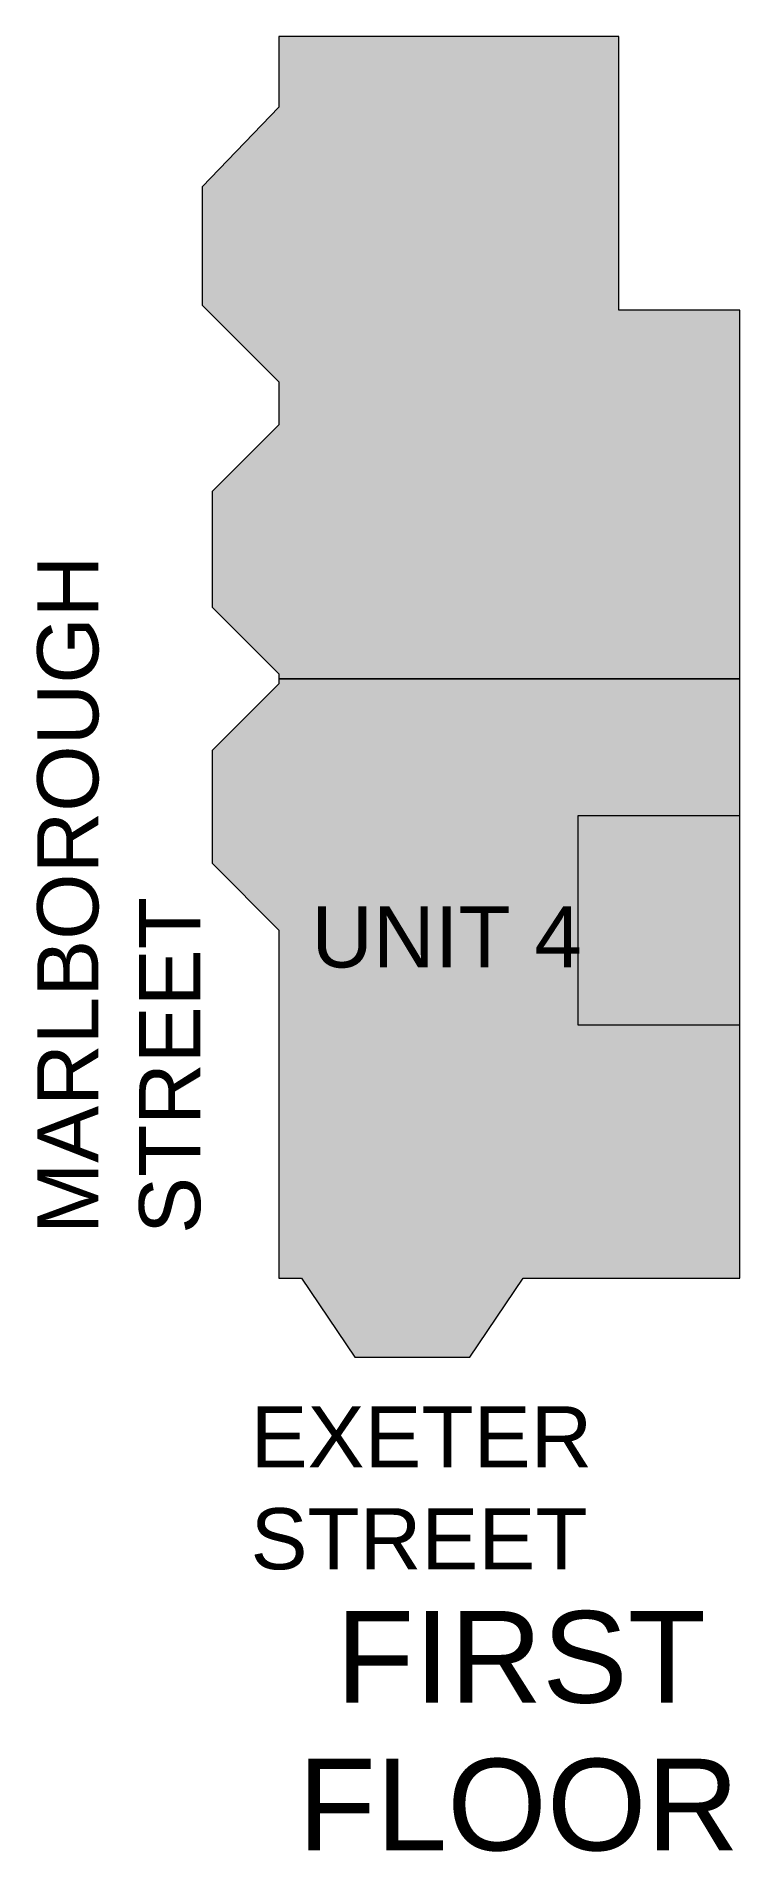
# Model space of a CAD drawing. Header units: inches. Extents: x 244 to 1315, y -3940 to 1078.
# Drawn here: x 763 to 1315, y -347 to 1078 of the extents above.
import ezdxf

# ---------------------------------------------------------------- set-up
doc = ezdxf.new("R2010")
doc.units = ezdxf.units.IN
doc.header["$MEASUREMENT"] = 0
for name, color, linetype, lineweight in [('A-DETL', 90, 'Continuous', 40), ('A-DETL-GENF', 92, 'Continuous', 9), ('G-ANNO-TEXT', 231, 'Continuous', 9)]:
    doc.layers.add(name, color=color, linetype=linetype, lineweight=lineweight)
doc.styles.add('Arial', font='arial.ttf', dxfattribs={"height": 48})
doc.styles.add('Arial_1', font='arial.ttf', dxfattribs={"height": 72})

msp = doc.modelspace()

# ---------------------------------------------------------------- hatches: boundary and pattern name
at = {"layer": 'A-DETL-GENF'}
for color, points in [(9, [(1315.3, 573.8), (1315.3, 863.4), (1220.3, 863.4), (1220.3, 1078.4), (953.5, 1078.4), (953.5, 1022.8), (893.3, 960.1), (893.3, 867.4), (953.5, 807.1), (953.5, 773.3), (901.2, 721), (901.2, 630.1), (953.5, 577.7), (953.5, 573.8)]), (11, [(1013.1, 41.1), (1103.4, 41.1), (1145.2, 103.1), (1315.3, 103.1), (1315.3, 302.1), (1188.3, 302.1), (1188.3, 466.1), (1315.3, 466.1), (1315.3, 573.8), (953.5, 573.8), (953.5, 569.8), (901.2, 517.5), (901.2, 428.9), (953.5, 376.5), (953.5, 103.1), (971.3, 103.1)]), (55, [(1199.3, 302.1), (1315.3, 302.1), (1315.3, 466.1), (1188.3, 466.1), (1188.3, 302.1)])]:
    msp.add_hatch(color=color, dxfattribs=at).paths.add_polyline_path(points, flags=0)

# ---------------------------------------------------------------- linework, layer by layer
at = {"layer": 'A-DETL', "lineweight": 9}
for p, q in [((1220.3, 1078.4), (953.5, 1078.4)), ((953.5, 1078.4), (953.5, 1022.8)), ((1220.3, 863.4), (1220.3, 1078.4)), ((953.5, 1022.8), (893.3, 960.1)), ((893.3, 960.1), (893.3, 867.4)), ((893.3, 867.4), (953.5, 807.1)), ((1315.3, 863.4), (1220.3, 863.4)), ((1315.3, 573.8), (1315.3, 863.4)), ((953.5, 807.1), (953.5, 773.3)), ((953.5, 773.3), (901.2, 721)), ((901.2, 721), (901.2, 630.1)), ((901.2, 630.1), (953.5, 577.7)), ((953.5, 577.7), (953.5, 573.8)), ((953.5, 573.8), (1315.3, 573.8)), ((1315.3, 573.8), (953.5, 573.8)), ((953.5, 573.8), (953.5, 569.8)), ((1315.3, 466.1), (1315.3, 573.8)), ((953.5, 569.8), (901.2, 517.5)), ((901.2, 517.5), (901.2, 428.9)), ((1315.3, 466.1), (1188.3, 466.1)), ((1188.3, 466.1), (1188.3, 302.1)), ((1315.3, 302.1), (1315.3, 466.1)), ((901.2, 428.9), (953.5, 376.5)), ((953.5, 376.5), (953.5, 103.1)), ((1188.3, 302.1), (1315.3, 302.1)), ((1315.3, 103.1), (1315.3, 302.1)), ((953.5, 103.1), (971.3, 103.1)), ((971.3, 103.1), (1013.1, 41.1)), ((1103.4, 41.1), (1145.2, 103.1)), ((1145.2, 103.1), (1199.3, 103.1)), ((1199.3, 103.1), (1315.3, 103.1)), ((1013.1, 41.1), (1103.4, 41.1))]:
    msp.add_line(p, q, dxfattribs=at)

# ---------------------------------------------------------------- texts
at = {"layer": 'G-ANNO-TEXT', "color": 7, "char_height": 48, "attachment_point": 1, "rotation": 90, "style": 'Arial'}
for s, insert, width in [('MARLBOROUGH ', (763.8, 137.8), 690.84), ('STREET', (843.8, 137.8), 329.664)]:
    msp.add_mtext(s, dxfattribs=dict(at, insert=insert, width=width))
at = {"layer": 'G-ANNO-TEXT', "color": 7, "attachment_point": 1}
for s, insert, char_height, width, style in [('UNIT 4', (979, 395.1), 48, 264.216, 'Arial'), ('EXETER ', (931.3, 2.4), 48, 358.752, 'Arial'), ('STREET', (931.3, -77.6), 48, 329.664, 'Arial'), ('FIRST ', (998.3, -158.4), 72, 387.84, 'Arial_1'), ('FLOOR', (968.3, -274.4), 72, 426.624, 'Arial_1')]:
    msp.add_mtext(s, dxfattribs=dict(at, insert=insert, char_height=char_height, width=width, style=style))

doc.saveas('drawing.dxf')
